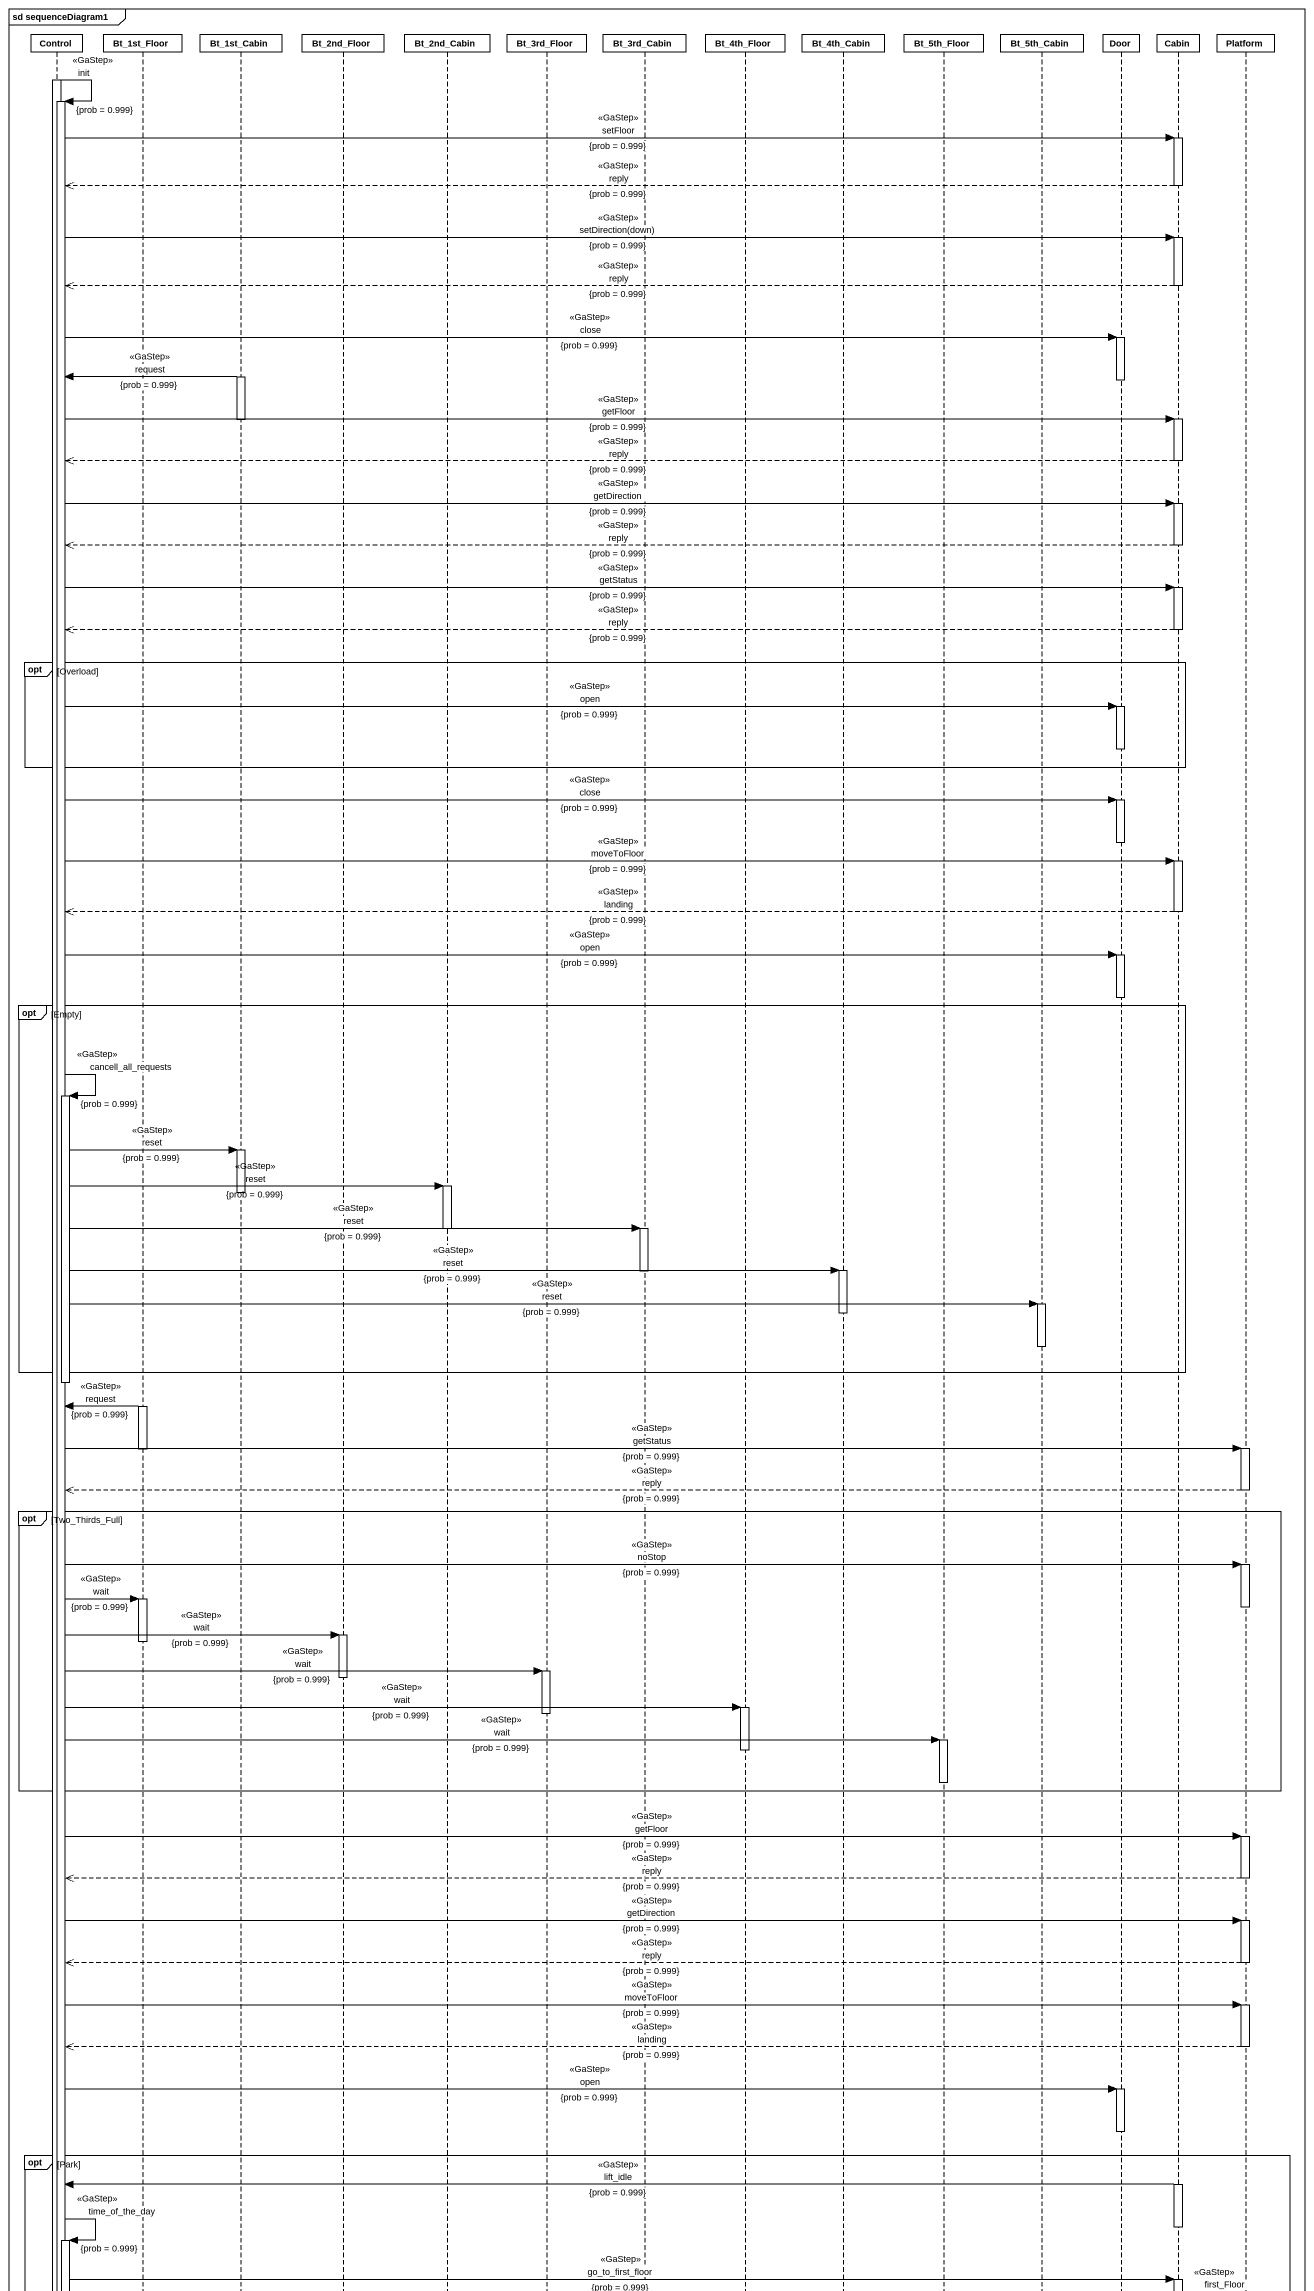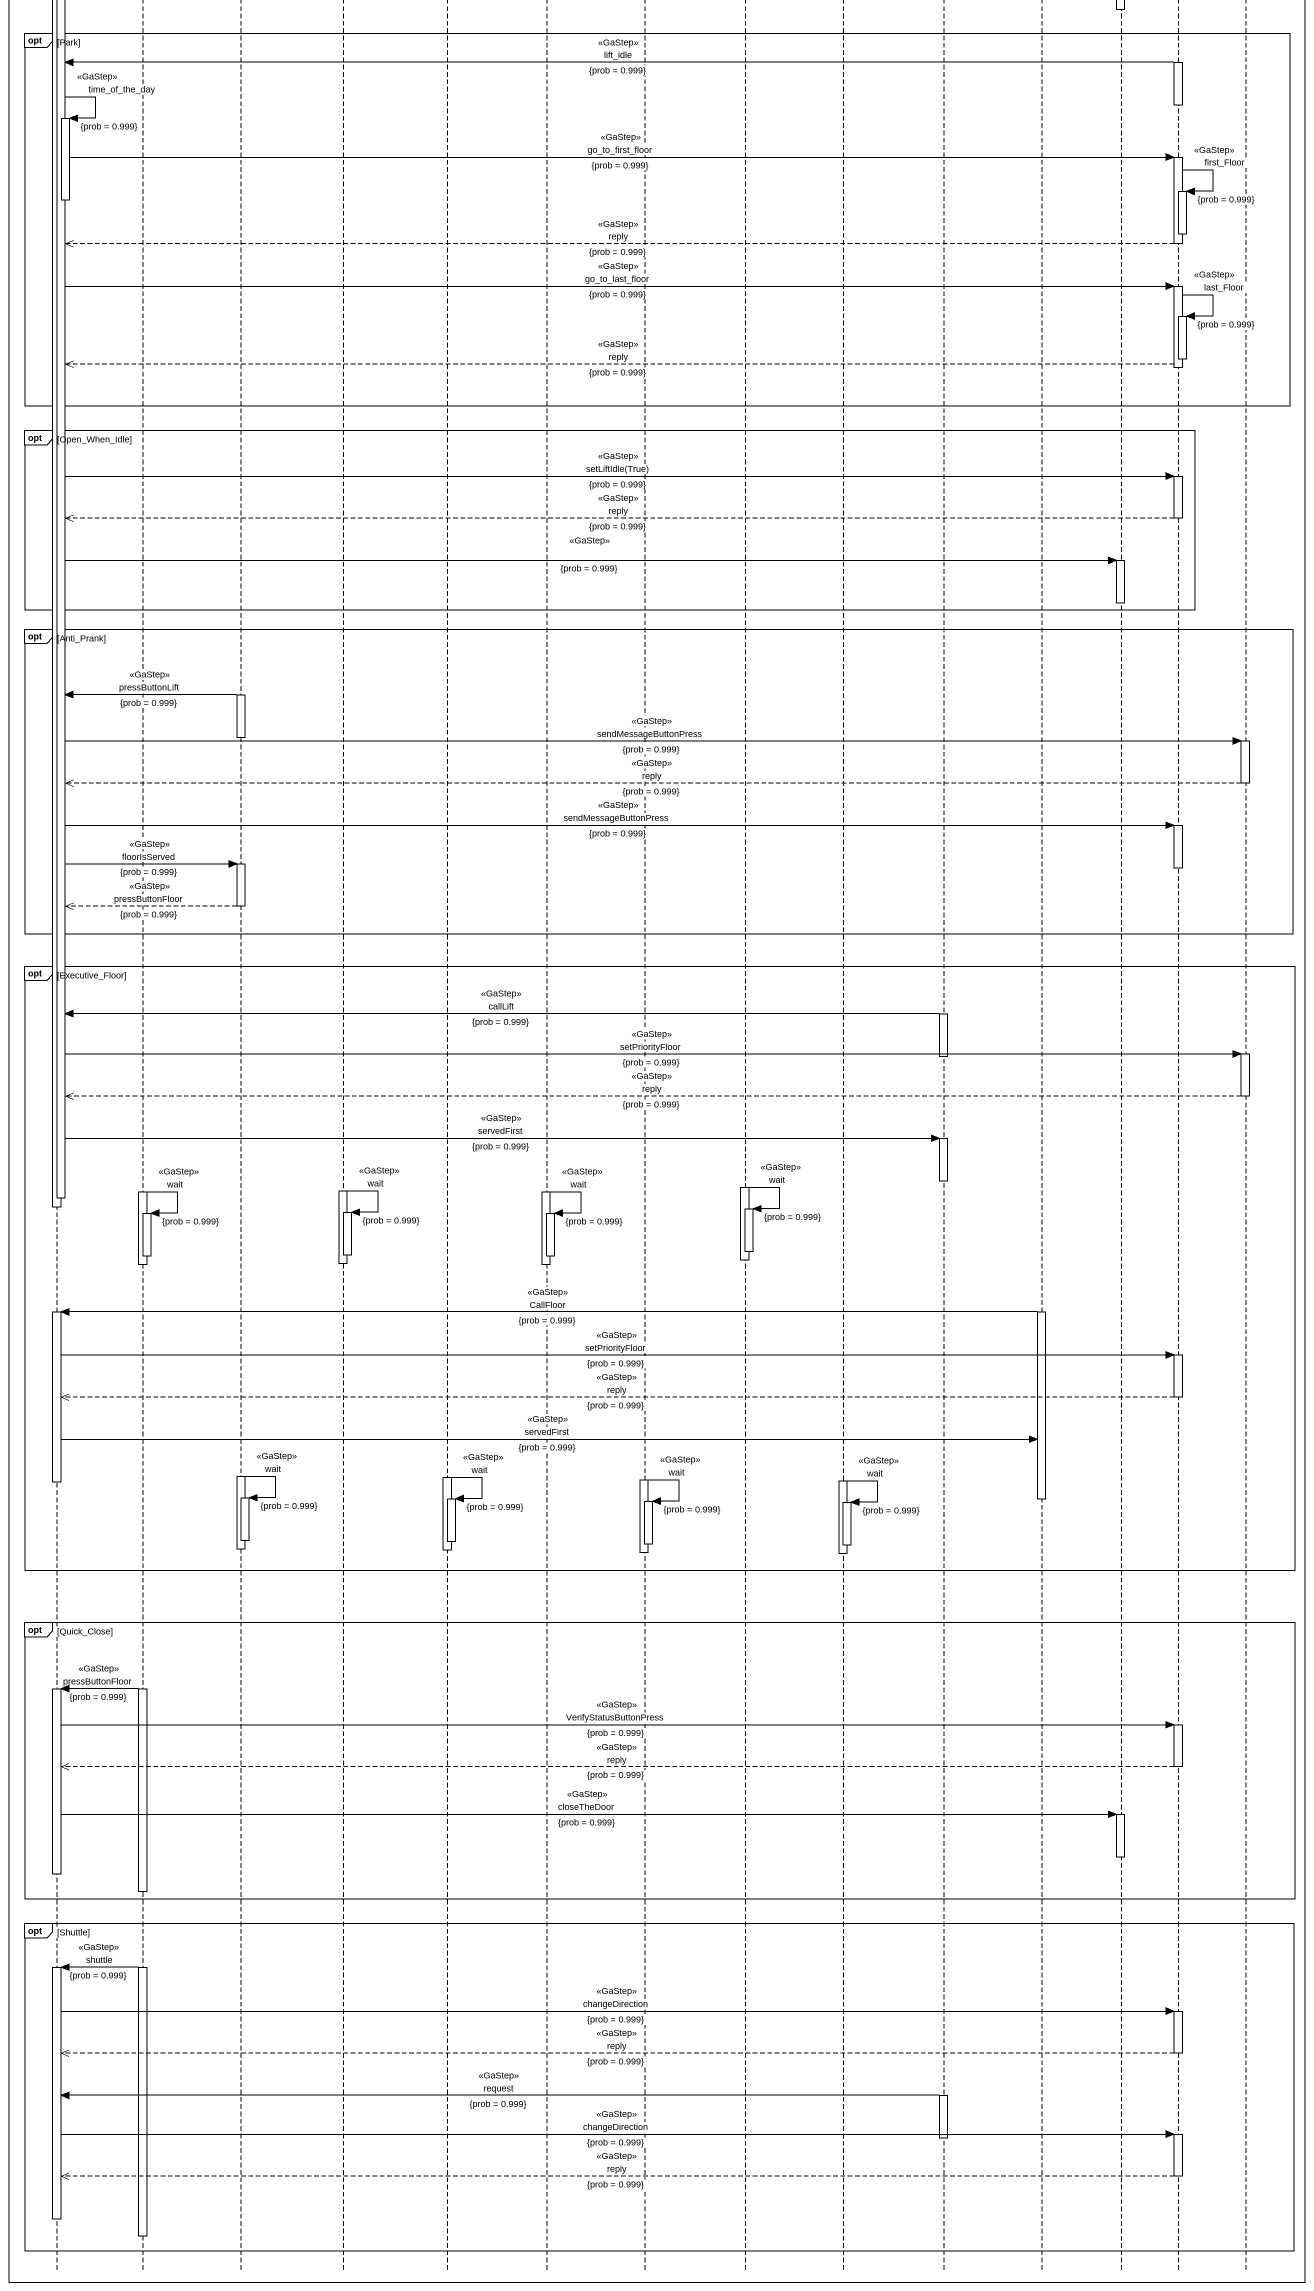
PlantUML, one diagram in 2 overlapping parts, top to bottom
@startuml
mainframe sd sequenceDiagram1
hide footbox
participant "Control" as Control_
participant Bt_1st_Floor
participant Bt_1st_Cabin
participant Bt_2nd_Floor
participant Bt_2nd_Cabin
participant Bt_3rd_Floor
participant Bt_3rd_Cabin
participant Bt_4th_Floor
participant Bt_4th_Cabin
participant Bt_5th_Floor
participant Bt_5th_Cabin
participant Door
participant Cabin
participant Platform

activate Control_
Control_ -> Control_ : init\n<<GaStep>>\n{prob = 0.999}
activate Control_
Control_ -> Cabin : setFloor\n<<GaStep>>\n{prob = 0.999}
activate Cabin
Cabin -->> Control_ : reply\n<<GaStep>>\n{prob = 0.999}
deactivate Cabin
Control_ -> Cabin : setDirection(down)\n<<GaStep>>\n{prob = 0.999}
activate Cabin
Cabin -->> Control_ : reply\n<<GaStep>>\n{prob = 0.999}
deactivate Cabin
Control_ -> Door : close\n<<GaStep>>\n{prob = 0.999}
activate Door
activate Bt_1st_Cabin
Bt_1st_Cabin -> Control_ : request\n<<GaStep>>\n{prob = 0.999}
deactivate Door
Control_ -> Cabin : getFloor\n<<GaStep>>\n{prob = 0.999}
activate Cabin
deactivate Bt_1st_Cabin
Cabin -->> Control_ : reply\n<<GaStep>>\n{prob = 0.999}
deactivate Cabin
Control_ -> Cabin : getDirection\n<<GaStep>>\n{prob = 0.999}
activate Cabin
Cabin -->> Control_ : reply\n<<GaStep>>\n{prob = 0.999}
deactivate Cabin
Control_ -> Cabin : getStatus\n<<GaStep>>\n{prob = 0.999}
activate Cabin
Cabin -->> Control_ : reply\n<<GaStep>>\n{prob = 0.999}
deactivate Cabin
opt Overload
  Control_ -> Door : open\n<<GaStep>>\n{prob = 0.999}
  activate Door
  deactivate Door
end
Control_ -> Door : close\n<<GaStep>>\n{prob = 0.999}
activate Door
deactivate Door
Control_ -> Cabin : moveToFloor\n<<GaStep>>\n{prob = 0.999}
activate Cabin
Cabin -->> Control_ : landing\n<<GaStep>>\n{prob = 0.999}
deactivate Cabin
Control_ -> Door : open\n<<GaStep>>\n{prob = 0.999}
activate Door
deactivate Door
opt Empty
  Control_ -> Control_ : cancell_all_requests\n<<GaStep>>\n{prob = 0.999}
  activate Control_
  Control_ -> Bt_1st_Cabin : reset\n<<GaStep>>\n{prob = 0.999}
  activate Bt_1st_Cabin
  Control_ -> Bt_2nd_Cabin : reset\n<<GaStep>>\n{prob = 0.999}
  activate Bt_2nd_Cabin
  deactivate Bt_1st_Cabin
  Control_ -> Bt_3rd_Cabin : reset\n<<GaStep>>\n{prob = 0.999}
  activate Bt_3rd_Cabin
  deactivate Bt_2nd_Cabin
  Control_ -> Bt_4th_Cabin : reset\n<<GaStep>>\n{prob = 0.999}
  activate Bt_4th_Cabin
  deactivate Bt_3rd_Cabin
  Control_ -> Bt_5th_Cabin : reset\n<<GaStep>>\n{prob = 0.999}
  activate Bt_5th_Cabin
  deactivate Bt_4th_Cabin
  deactivate Bt_5th_Cabin
end
deactivate Control_
activate Bt_1st_Floor
Bt_1st_Floor -> Control_ : request\n<<GaStep>>\n{prob = 0.999}
Control_ -> Platform : getStatus\n<<GaStep>>\n{prob = 0.999}
activate Platform
deactivate Bt_1st_Floor
Platform -->> Control_ : reply\n<<GaStep>>\n{prob = 0.999}
deactivate Platform
opt Two_Thirds_Full
  Control_ -> Platform : noStop\n<<GaStep>>\n{prob = 0.999}
  activate Platform
  Control_ -> Bt_1st_Floor : wait\n<<GaStep>>\n{prob = 0.999}
  activate Bt_1st_Floor
  deactivate Platform
  Control_ -> Bt_2nd_Floor : wait\n<<GaStep>>\n{prob = 0.999}
  activate Bt_2nd_Floor
  deactivate Bt_1st_Floor
  Control_ -> Bt_3rd_Floor : wait\n<<GaStep>>\n{prob = 0.999}
  activate Bt_3rd_Floor
  deactivate Bt_2nd_Floor
  Control_ -> Bt_4th_Floor : wait\n<<GaStep>>\n{prob = 0.999}
  activate Bt_4th_Floor
  deactivate Bt_3rd_Floor
  Control_ -> Bt_5th_Floor : wait\n<<GaStep>>\n{prob = 0.999}
  activate Bt_5th_Floor
  deactivate Bt_4th_Floor
  deactivate Bt_5th_Floor
end
Control_ -> Platform : getFloor\n<<GaStep>>\n{prob = 0.999}
activate Platform
Platform -->> Control_ : reply\n<<GaStep>>\n{prob = 0.999}
deactivate Platform
Control_ -> Platform : getDirection\n<<GaStep>>\n{prob = 0.999}
activate Platform
Platform -->> Control_ : reply\n<<GaStep>>\n{prob = 0.999}
deactivate Platform
Control_ -> Platform : moveToFloor\n<<GaStep>>\n{prob = 0.999}
activate Platform
Platform -->> Control_ : landing\n<<GaStep>>\n{prob = 0.999}
deactivate Platform
Control_ -> Door : open\n<<GaStep>>\n{prob = 0.999}
activate Door
deactivate Door
opt Park
  activate Cabin
  Cabin -> Control_ : lift_idle\n<<GaStep>>\n{prob = 0.999}
  deactivate Cabin
  Control_ -> Control_ : time_of_the_day\n<<GaStep>>\n{prob = 0.999}
  activate Control_
  Control_ -> Cabin : go_to_first_floor\n<<GaStep>>\n{prob = 0.999}
  activate Cabin
  Cabin -> Cabin : first_Floor\n<<GaStep>>\n{prob = 0.999}
  activate Cabin
  deactivate Control_
  deactivate Cabin
  Cabin -->> Control_ : reply\n<<GaStep>>\n{prob = 0.999}
  deactivate Cabin
  Control_ -> Cabin : go_to_last_floor\n<<GaStep>>\n{prob = 0.999}
  activate Cabin
  Cabin -> Cabin : last_Floor\n<<GaStep>>\n{prob = 0.999}
  activate Cabin
  deactivate Cabin
  Cabin -->> Control_ : reply\n<<GaStep>>\n{prob = 0.999}
  deactivate Cabin
end
opt Open_When_Idle
  Control_ -> Cabin : setLiftIdle(True)\n<<GaStep>>\n{prob = 0.999}
  activate Cabin
  Cabin -->> Control_ : reply\n<<GaStep>>\n{prob = 0.999}
  deactivate Cabin
  Control_ -> Door : <<GaStep>>\n{prob = 0.999}
  activate Door
  deactivate Door
end
opt Anti_Prank
  activate Bt_1st_Cabin
  Bt_1st_Cabin -> Control_ : pressButtonLift\n<<GaStep>>\n{prob = 0.999}
  deactivate Bt_1st_Cabin
  Control_ -> Platform : sendMessageButtonPress\n<<GaStep>>\n{prob = 0.999}
  activate Platform
  Platform -->> Control_ : reply\n<<GaStep>>\n{prob = 0.999}
  deactivate Platform
  Control_ -> Cabin : sendMessageButtonPress\n<<GaStep>>\n{prob = 0.999}
  activate Cabin
  Control_ -> Bt_1st_Cabin : floorIsServed\n<<GaStep>>\n{prob = 0.999}
  activate Bt_1st_Cabin
  deactivate Cabin
  Bt_1st_Cabin -->> Control_ : pressButtonFloor\n<<GaStep>>\n{prob = 0.999}
  deactivate Bt_1st_Cabin
end
opt Executive_Floor
  activate Bt_5th_Floor
  Bt_5th_Floor -> Control_ : callLift\n<<GaStep>>\n{prob = 0.999}
  Control_ -> Platform : setPriorityFloor\n<<GaStep>>\n{prob = 0.999}
  activate Platform
  deactivate Bt_5th_Floor
  Platform -->> Control_ : reply\n<<GaStep>>\n{prob = 0.999}
  deactivate Platform
  Control_ -> Bt_5th_Floor : servedFirst\n<<GaStep>>\n{prob = 0.999}
  activate Bt_5th_Floor
  deactivate Bt_5th_Floor
  activate Bt_4th_Floor
  activate Bt_2nd_Floor
  activate Bt_1st_Floor
  activate Bt_3rd_Floor
  deactivate Control_
  deactivate Control_
  Bt_4th_Floor -> Bt_4th_Floor : wait\n<<GaStep>>\n{prob = 0.999}
  activate Bt_4th_Floor
  Bt_2nd_Floor -> Bt_2nd_Floor : wait\n<<GaStep>>\n{prob = 0.999}
  activate Bt_2nd_Floor
  Bt_1st_Floor -> Bt_1st_Floor : wait\n<<GaStep>>\n{prob = 0.999}
  Bt_3rd_Floor -> Bt_3rd_Floor : wait\n<<GaStep>>\n{prob = 0.999}
  activate Bt_1st_Floor
  activate Bt_3rd_Floor
  deactivate Bt_4th_Floor
  deactivate Bt_2nd_Floor
  deactivate Bt_1st_Floor
  deactivate Bt_3rd_Floor
  deactivate Bt_4th_Floor
  deactivate Bt_2nd_Floor
  deactivate Bt_1st_Floor
  deactivate Bt_3rd_Floor
  activate Bt_5th_Cabin
  Bt_5th_Cabin -> Control_ : CallFloor\n<<GaStep>>\n{prob = 0.999}
  activate Control_
  Control_ -> Cabin : setPriorityFloor\n<<GaStep>>\n{prob = 0.999}
  activate Cabin
  Cabin -->> Control_ : reply\n<<GaStep>>\n{prob = 0.999}
  deactivate Cabin
  Control_ -> Bt_5th_Cabin : servedFirst\n<<GaStep>>\n{prob = 0.999}
  activate Bt_1st_Cabin
  activate Bt_2nd_Cabin
  activate Bt_3rd_Cabin
  activate Bt_4th_Cabin
  deactivate Control_
  Bt_1st_Cabin -> Bt_1st_Cabin : wait\n<<GaStep>>\n{prob = 0.999}
  activate Bt_1st_Cabin
  Bt_2nd_Cabin -> Bt_2nd_Cabin : wait\n<<GaStep>>\n{prob = 0.999}
  activate Bt_2nd_Cabin
  deactivate Bt_5th_Cabin
  Bt_3rd_Cabin -> Bt_3rd_Cabin : wait\n<<GaStep>>\n{prob = 0.999}
  activate Bt_3rd_Cabin
  Bt_4th_Cabin -> Bt_4th_Cabin : wait\n<<GaStep>>\n{prob = 0.999}
  activate Bt_4th_Cabin
  deactivate Bt_1st_Cabin
  deactivate Bt_2nd_Cabin
  deactivate Bt_3rd_Cabin
  deactivate Bt_4th_Cabin
  deactivate Bt_1st_Cabin
  deactivate Bt_2nd_Cabin
  deactivate Bt_3rd_Cabin
  deactivate Bt_4th_Cabin
end
opt Quick_Close
  activate Bt_1st_Floor
  Bt_1st_Floor -> Control_ : pressButtonFloor\n<<GaStep>>\n{prob = 0.999}
  activate Control_
  Control_ -> Cabin : VerifyStatusButtonPress\n<<GaStep>>\n{prob = 0.999}
  activate Cabin
  Cabin -->> Control_ : reply\n<<GaStep>>\n{prob = 0.999}
  deactivate Cabin
  Control_ -> Door : closeTheDoor\n<<GaStep>>\n{prob = 0.999}
  activate Door
  deactivate Door
  deactivate Control_
end
opt Shuttle
  Bt_1st_Floor -> Control_ : shuttle\n<<GaStep>>\n{prob = 0.999}
  activate Control_
  Control_ -> Cabin : changeDirection\n<<GaStep>>\n{prob = 0.999}
  activate Cabin
  Cabin -->> Control_ : reply\n<<GaStep>>\n{prob = 0.999}
  deactivate Cabin
  activate Bt_5th_Floor
  Bt_5th_Floor -> Control_ : request\n<<GaStep>>\n{prob = 0.999}
  Control_ -> Cabin : changeDirection\n<<GaStep>>\n{prob = 0.999}
  activate Cabin
  deactivate Bt_5th_Floor
  Cabin -->> Control_ : reply\n<<GaStep>>\n{prob = 0.999}
  deactivate Cabin
  deactivate Control_
  deactivate Bt_1st_Floor
end
@enduml
